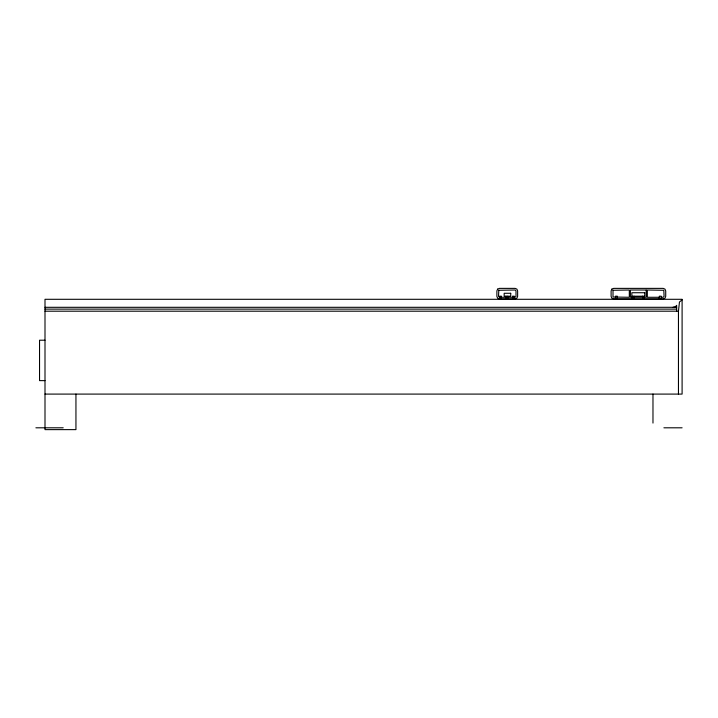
<?xml version="1.0" encoding="UTF-8"?>
<svg xmlns="http://www.w3.org/2000/svg" width="718" height="718" viewBox="0 0 718 718"><rect width="100%" height="100%" fill="white"/><g stroke="black" fill="none" stroke-linecap="round" stroke-linejoin="round"><path stroke-width="1.08" d="M678.456 394.092L678.456 311.199L679.461 302.018L682.1 299.864M672.999 307.304L675.512 306.694L676.643 305.329L676.643 311.199M659.348 297.279L647.331 297.279L647.331 290.009L663.809 290.278L664.078 296.372L663.172 297.279L661.17 297.279M45.001 307.304L676.643 307.304M45.001 309.117L676.643 309.117M45.001 311.199L678.456 311.199M45.001 340.215L39.544 340.215L39.544 380.621L45.001 380.621M45.001 394.092L682.1 394.092L682.1 299.298L45.001 299.298L45.001 429.624L75.946 429.624L75.946 394.092M35.9 427.802L63.202 427.802M663.899 427.802L682.1 427.802M661.17 299.298L661.17 296.193L659.348 296.193L659.348 299.298M652.976 394.092L652.976 423.073M644.423 296.193L644.423 299.298M642.601 296.193L642.601 299.298M634.048 296.193L634.048 299.298M632.226 296.193L632.226 299.298M617.3 299.298L617.3 296.193L615.479 296.193L615.479 299.298M514.357 299.298L514.357 296.193L512.544 296.193L512.544 299.298M507.805 296.193L507.805 299.298M505.984 296.193L505.984 299.298M501.433 299.298L501.433 296.193L499.62 296.193L499.62 299.298M497.637 289.121L496.883 290.925L496.883 296.372L497.637 298.176L499.432 298.921L515.093 298.921L516.888 298.176L517.633 296.372L517.633 290.925L516.888 289.121L515.093 288.376L499.432 288.376L497.637 289.121M498.795 290.278L498.525 296.372L499.432 297.279L515.093 297.279L516 296.372L516 290.925L515.093 290.009L498.795 290.278M611.853 289.121L611.108 290.925L611.108 296.372L611.853 298.176L613.657 298.921L663.172 298.921L664.967 298.176L665.721 296.372L665.721 290.925L664.967 289.121L663.172 288.376L613.657 288.376L611.853 289.121M613.01 290.278L613.01 297.019L629.309 297.279L629.309 290.009L613.01 290.278M646.245 290.009L630.404 290.009L630.404 297.279L646.245 297.279L646.245 290.009M644.782 292.729L631.858 292.729L631.858 296.193L644.782 296.193L644.782 292.729M510.722 293.276L504.171 293.276L504.171 296.193L510.722 296.193L510.722 293.276"/></g></svg>
